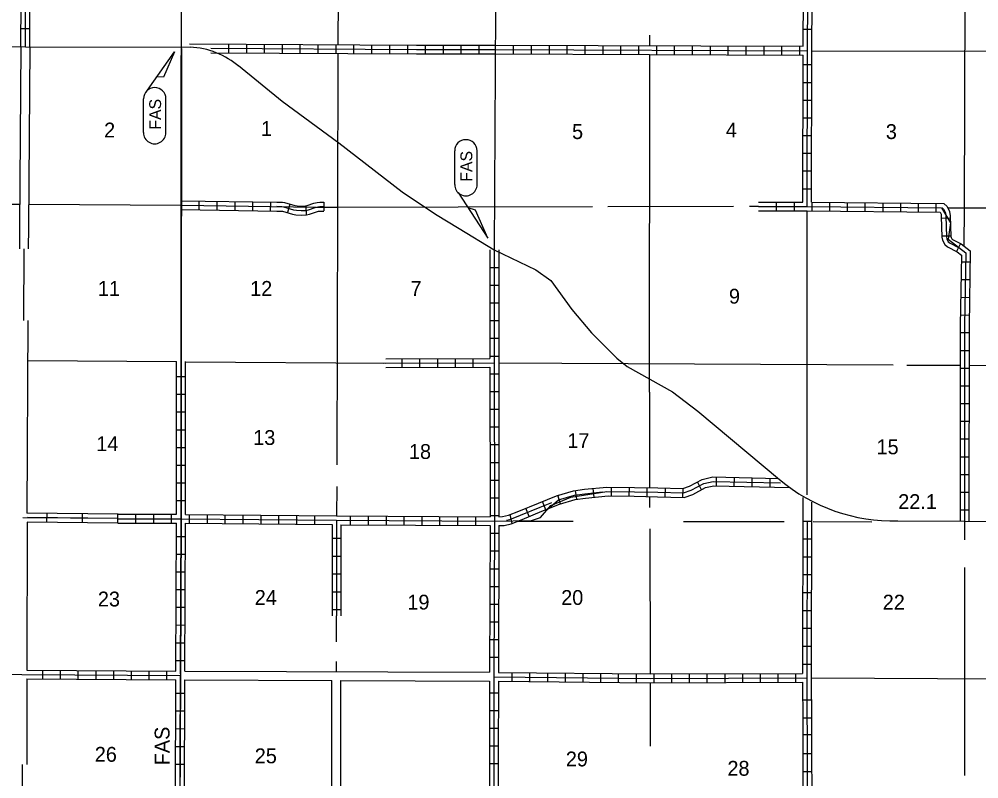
# Model space of a CAD drawing. Extents: x 1333229 to 1813251, y 16536411 to 16910478.
# Drawn here: x 1573271 to 1605556, y 16603164 to 16628737 of the extents above; entities that cross this region are included whole.
import ezdxf

# ---------------------------------------------------------------- set-up
doc = ezdxf.new("R2010")
doc.units = 0
for name, color, linetype in [('L11', 7, 'Continuous'), ('L13', 7, 'Continuous'), ('L14', 7, 'Continuous'), ('L21', 7, 'Continuous'), ('L22', 7, 'Continuous'), ('L28', 7, 'Continuous'), ('L3', 7, 'Continuous'), ('L4', 7, 'Continuous'), ('L8', 7, 'Continuous'), ('L9', 7, 'Continuous')]:
    doc.layers.add(name, color=color, linetype=linetype)

msp = doc.modelspace()

# ---------------------------------------------------------------- linework, layer by layer
at = {"layer": 'L11'}
for p, q in [((1573544, 16611808), (1573532, 16606820)), ((1578846, 16606791), (1589097, 16606750)), ((1573531, 16606525), (1573524, 16603646)), ((1578845, 16606491), (1583794, 16606471)), ((1583794, 16601305), (1583794, 16606471)), ((1584094, 16601451), (1584094, 16606470)), ((1584094, 16606470), (1589096, 16606450))]:
    msp.add_line(p, q, dxfattribs=at)
for points in [[(1573329, 16627811), (1573281, 16621738), (1573277, 16621006)], [(1573629, 16627808), (1573581, 16621736), (1573577, 16621004)], [(1573564, 16618591), (1573529, 16612108)]]:
    msp.add_lwpolyline(points, dxfattribs=at)
at = {"layer": 'L13'}
for p, q in [((1584071, 16653960), (1583995, 16627882)), ((1578727, 16627751), (1578738, 16642414)), ((1605069, 16622385), (1605110, 16632820)), ((1594486, 16627847), (1594486, 16628202)), ((1583995, 16627586), (1583979, 16622397)), ((1594472, 16616178), (1594485, 16627551)), ((1599942, 16627677), (1615501, 16627648)), ((1563062, 16622574), (1573287, 16622510)), ((1573587, 16622508), (1578717, 16622477)), ((1583979, 16622397), (1583954, 16613730)), ((1599783, 16612724), (1599783, 16622281)), ((1604512, 16622386), (1615491, 16622364)), ((1605064, 16621095), (1605069, 16622385)), ((1573427, 16621005), (1573414, 16618592)), ((1573557, 16617249), (1578567, 16617210)), ((1578867, 16617207), (1585608, 16617154)), ((1589403, 16617164), (1591532, 16617154)), ((1591532, 16617154), (1602669, 16617098)), ((1603138, 16617095), (1604930, 16617086)), ((1605226, 16617085), (1607704, 16617079)), ((1583952, 16613007), (1583949, 16612017)), ((1590043, 16611836), (1591909, 16611833)), ((1594483, 16611577), (1594496, 16606695)), ((1583944, 16606785), (1583944, 16607110)), ((1599920, 16606562), (1620786, 16606472)), ((1594497, 16606399), (1594502, 16604261)), ((1573374, 16603644), (1573356, 16596269))]:
    msp.add_line(p, q, dxfattribs=at)
for points in [[(1592559, 16622420), (1583521, 16622396)], [(1597303, 16622432), (1593074, 16622421)], [(1598141, 16622434), (1597843, 16622434)], [(1594472, 16616178), (1594480, 16612964)], [(1594481, 16612667), (1594482, 16612294)], [(1595621, 16611828), (1599009, 16611822)], [(1599984, 16611822), (1601958, 16611816)], [(1605074, 16611843), (1605073, 16611212)], [(1605073, 16610279), (1605069, 16603278)], [(1583944, 16607773), (1583944, 16608654)]]:
    msp.add_lwpolyline(points, dxfattribs=at)
at = {"layer": 'L21'}
for p, q in [((1577456, 16624919), (1577456, 16626054)), ((1578210, 16624919), (1578210, 16626054))]:
    msp.add_line(p, q, dxfattribs=at)
msp.add_lwpolyline([(1577592, 16626347), (1578494, 16627634), (1578131, 16626787), (1577922, 16626798)], dxfattribs=at)
for centre, start, end in [((1577830, 16626054), 0.0007, 180.0007), ((1577830, 16624921), 180.0007, 0.0007)]:
    msp.add_arc(centre, 378, start, end, dxfattribs=at)
at = {"layer": 'L22'}
for p, q in [((1587925, 16623168), (1587925, 16624303)), ((1588680, 16623168), (1588680, 16624303))]:
    msp.add_line(p, q, dxfattribs=at)
msp.add_lwpolyline([(1588036, 16622903), (1589043, 16621365), (1588620, 16622310), (1588378, 16622381)], dxfattribs=at)
for centre, start, end in [((1588300, 16624303), 0.0007, 180.0007), ((1588300, 16623170), 180.0007, 0.0007)]:
    msp.add_arc(centre, 378, start, end, dxfattribs=at)
at = {"layer": 'L3'}
for points in [[(1589295, 16650959), (1589287, 16648803), (1589200, 16642370), (1589235, 16641444), (1589493, 16640951), (1589864, 16640387), (1590158, 16639753), (1590031, 16639119), (1589387, 16637704), (1589345, 16637145), (1589255, 16620972)], [(1567261, 16627848), (1567930, 16627841), (1573479, 16627809), (1579019, 16627797)], [(1580654, 16627181), (1582117, 16625977), (1584028, 16624573), (1586161, 16622925), (1587275, 16622176), (1588072, 16621690), (1589255, 16620972), (1590654, 16620301), (1591161, 16619937), (1591869, 16618965), (1592523, 16618173), (1593379, 16617329), (1593728, 16617041), (1595252, 16616189), (1596106, 16615538), (1598854, 16613242)], [(1602830, 16611848), (1605074, 16611843), (1606383, 16611827), (1608505, 16611779), (1610364, 16611800), (1615612, 16611816), (1620924, 16611737), (1626246, 16611705), (1631478, 16611679)]]:
    msp.add_lwpolyline(points, dxfattribs=at)
for centre, radius, start, end in [((1578904, 16625095), 2704, 49.1419, 87.5656), ((1602653, 16617717), 5869, 229.6426, 271.7272)]:
    msp.add_arc(centre, radius, start, end, dxfattribs=at)
at = {"layer": 'L4'}
msp.add_lwpolyline([(1578717, 16617208), (1578717, 16621722), (1578722, 16627291), (1578727, 16627751)], dxfattribs=at)
at = {"layer": 'L8'}
for p, q in [((1573627, 16628411), (1573331, 16628411)), ((1599651, 16628401), (1599947, 16628401)), ((1580322, 16627604), (1580322, 16627899)), ((1580924, 16627604), (1580924, 16627899)), ((1581525, 16627598), (1581525, 16627894)), ((1582127, 16627598), (1582127, 16627894)), ((1582729, 16627593), (1582729, 16627889)), ((1583331, 16627588), (1583331, 16627883)), ((1583933, 16627588), (1583933, 16627883)), ((1584535, 16627582), (1584535, 16627878)), ((1585137, 16627582), (1585137, 16627878)), ((1585739, 16627577), (1585739, 16627873)), ((1586341, 16627572), (1586341, 16627868)), ((1586943, 16627572), (1586943, 16627868)), ((1587544, 16627572), (1587544, 16627868)), ((1588146, 16627572), (1588146, 16627868)), ((1588748, 16627572), (1588748, 16627868)), ((1589303, 16627868), (1599647, 16627826)), ((1589905, 16627572), (1589905, 16627868)), ((1590506, 16627567), (1590506, 16627862)), ((1591108, 16627567), (1591108, 16627862)), ((1591710, 16627561), (1591710, 16627857)), ((1592312, 16627561), (1592312, 16627857)), ((1592914, 16627556), (1592914, 16627852)), ((1593516, 16627556), (1593516, 16627852)), ((1594118, 16627551), (1594118, 16627846)), ((1594720, 16627551), (1594720, 16627846)), ((1595322, 16627545), (1595322, 16627841)), ((1595924, 16627545), (1595924, 16627841)), ((1596525, 16627540), (1596525, 16627836)), ((1597127, 16627540), (1597127, 16627836)), ((1597729, 16627540), (1597729, 16627836)), ((1598331, 16627535), (1598331, 16627831)), ((1598933, 16627535), (1598933, 16627831)), ((1599535, 16627530), (1599535, 16627825)), ((1589303, 16627572), (1599646, 16627530)), ((1599636, 16622577), (1599646, 16627530)), ((1599646, 16627208), (1599942, 16627208)), ((1599646, 16626611), (1599942, 16626611)), ((1599641, 16626014), (1599936, 16626014)), ((1599641, 16625418), (1599936, 16625418)), ((1599641, 16624821), (1599936, 16624821)), ((1599641, 16624224), (1599936, 16624224)), ((1599635, 16623628), (1599931, 16623628)), ((1599635, 16623031), (1599931, 16623031)), ((1578717, 16622625), (1581944, 16622573)), ((1579329, 16622318), (1579329, 16622614)), ((1579931, 16622308), (1579931, 16622603)), ((1580533, 16622302), (1580533, 16622598)), ((1581129, 16622292), (1581135, 16622588)), ((1581731, 16622281), (1581737, 16622577)), ((1598141, 16622582), (1599636, 16622577)), ((1598743, 16622582), (1598743, 16622287)), ((1599340, 16622577), (1599340, 16622281)), ((1599936, 16622577), (1599936, 16622281)), ((1600533, 16622572), (1600533, 16622276)), ((1601130, 16622566), (1601130, 16622271)), ((1578717, 16622329), (1581940, 16622277)), ((1582373, 16622515), (1582294, 16622227)), ((1582914, 16622449), (1582928, 16622151)), ((1601726, 16622561), (1601726, 16622265)), ((1602323, 16622551), (1602323, 16622260)), ((1602919, 16622545), (1602919, 16622250)), ((1603516, 16622540), (1603516, 16622244)), ((1604113, 16622535), (1604113, 16622239)), ((1604594, 16622035), (1604296, 16622024)), ((1604615, 16621438), (1604316, 16621428)), ((1589107, 16620972), (1589107, 16617312)), ((1604939, 16621186), (1604805, 16620920)), ((1589403, 16620370), (1589107, 16620370)), ((1605258, 16620555), (1604963, 16620560)), ((1589403, 16619773), (1589107, 16619773)), ((1605248, 16619958), (1604952, 16619963)), ((1605242, 16619361), (1604947, 16619367)), ((1589403, 16619177), (1589107, 16619177)), ((1605232, 16618765), (1604936, 16618770)), ((1589403, 16618580), (1589107, 16618580)), ((1605227, 16618173), (1604931, 16618173)), ((1589403, 16617983), (1589107, 16617983)), ((1605227, 16617577), (1604931, 16617577)), ((1578567, 16612070), (1578567, 16617208)), ((1578867, 16612068), (1578867, 16617208)), ((1585608, 16617302), (1589107, 16617312)), ((1586145, 16617302), (1586145, 16617007)), ((1586742, 16617307), (1586742, 16617012)), ((1587339, 16617307), (1587339, 16617012)), ((1587935, 16617307), (1587935, 16617012)), ((1588532, 16617313), (1588532, 16617017)), ((1589403, 16617387), (1589107, 16617387)), ((1585608, 16617007), (1589107, 16617017)), ((1589107, 16617017), (1589112, 16611986)), ((1589403, 16616790), (1589107, 16616790)), ((1605227, 16616980), (1604931, 16616980)), ((1578866, 16616695), (1578567, 16616695)), ((1589403, 16616193), (1589107, 16616193)), ((1605227, 16616383), (1604931, 16616383)), ((1578866, 16616098), (1578567, 16616098)), ((1605227, 16615787), (1604931, 16615787)), ((1578866, 16615502), (1578567, 16615502)), ((1589403, 16615597), (1589107, 16615597)), ((1605227, 16615190), (1604931, 16615190)), ((1578866, 16614905), (1578567, 16614905)), ((1589403, 16615000), (1589107, 16615000)), ((1605221, 16614594), (1604926, 16614594)), ((1578866, 16614308), (1578567, 16614308)), ((1589408, 16614403), (1589113, 16614403)), ((1605221, 16613997), (1604926, 16613997)), ((1578866, 16613712), (1578567, 16613712)), ((1589408, 16613807), (1589113, 16613807)), ((1589408, 16613210), (1589113, 16613210)), ((1596726, 16613031), (1596731, 16613326)), ((1597328, 16613015), (1597333, 16613310)), ((1597930, 16612999), (1597935, 16613295)), ((1598532, 16612988), (1598537, 16613284)), ((1605221, 16613400), (1604926, 16613400)), ((1578866, 16613115), (1578567, 16613115)), ((1592615, 16612643), (1592584, 16612942)), ((1593194, 16612687), (1593199, 16612983)), ((1593796, 16612682), (1593801, 16612978)), ((1594398, 16612666), (1594403, 16612962)), ((1595000, 16612656), (1595010, 16612951)), ((1595602, 16612640), (1595612, 16612936)), ((1596225, 16612893), (1596087, 16613157)), ((1589408, 16612614), (1589113, 16612614)), ((1591478, 16612416), (1591395, 16612709)), ((1592030, 16612576), (1591986, 16612867)), ((1599635, 16612635), (1599625, 16606710)), ((1605221, 16612804), (1604926, 16612804)), ((1578866, 16612518), (1578567, 16612518)), ((1590433, 16611997), (1590320, 16612273)), ((1590985, 16612224), (1590872, 16612500)), ((1576594, 16611774), (1576594, 16612070)), ((1576594, 16612070), (1578567, 16612070)), ((1577196, 16611774), (1577196, 16612070)), ((1577798, 16611774), (1577798, 16612070)), ((1578400, 16611774), (1578400, 16612070)), ((1579002, 16611769), (1579002, 16612064)), ((1579604, 16611763), (1579604, 16612059)), ((1580205, 16611758), (1580205, 16612054)), ((1580807, 16611753), (1580807, 16612049)), ((1581409, 16611748), (1581409, 16612043)), ((1582011, 16611742), (1582011, 16612038)), ((1582613, 16611737), (1582613, 16612033)), ((1583215, 16611726), (1583215, 16612022)), ((1584419, 16611716), (1584419, 16612012)), ((1585021, 16611716), (1585021, 16612012)), ((1585623, 16611711), (1585623, 16612006)), ((1586225, 16611705), (1586225, 16612001)), ((1586826, 16611705), (1586826, 16612001)), ((1587428, 16611700), (1587428, 16611996)), ((1588030, 16611695), (1588030, 16611990)), ((1588632, 16611695), (1588632, 16611990)), ((1589408, 16612017), (1589113, 16612017)), ((1589857, 16611765), (1589786, 16612060)), ((1605221, 16612207), (1604926, 16612207)), ((1576594, 16611774), (1578566, 16611774)), ((1578546, 16606791), (1578566, 16611774)), ((1578846, 16606791), (1578866, 16611773)), ((1578866, 16611773), (1583801, 16611723)), ((1583801, 16611723), (1583796, 16608654)), ((1584096, 16611720), (1584091, 16608654)), ((1584096, 16611720), (1589112, 16611690)), ((1589408, 16611692), (1589393, 16606746)), ((1599635, 16611843), (1599931, 16611843)), ((1578565, 16611326), (1578863, 16611325)), ((1583801, 16611267), (1584097, 16611267)), ((1589408, 16611420), (1589113, 16611420)), ((1599635, 16611241), (1599931, 16611241)), ((1578563, 16610729), (1578861, 16610728)), ((1583801, 16610665), (1584097, 16610665)), ((1589403, 16610824), (1589107, 16610824)), ((1599635, 16610639), (1599931, 16610639)), ((1578560, 16610133), (1578859, 16610131)), ((1583796, 16610063), (1584091, 16610063)), ((1589403, 16610227), (1589107, 16610227)), ((1599630, 16610037), (1599926, 16610037)), ((1578558, 16609536), (1578856, 16609535)), ((1583796, 16609461), (1584091, 16609461)), ((1589403, 16609630), (1589107, 16609630)), ((1599630, 16609435), (1599926, 16609435)), ((1589398, 16609034), (1589102, 16609034)), ((1578555, 16608939), (1578854, 16608938)), ((1583796, 16608859), (1584091, 16608859)), ((1599630, 16608833), (1599926, 16608833)), ((1589398, 16608437), (1589102, 16608437)), ((1578553, 16608343), (1578851, 16608342)), ((1599630, 16608231), (1599926, 16608231)), ((1578551, 16607746), (1578849, 16607745)), ((1589398, 16607840), (1589102, 16607840)), ((1599625, 16607629), (1599920, 16607629)), ((1578548, 16607150), (1578847, 16607148)), ((1589392, 16607244), (1589097, 16607244)), ((1574054, 16606816), (1574054, 16606520)), ((1574651, 16606816), (1574651, 16606520)), ((1575248, 16606811), (1575248, 16606515)), ((1575844, 16606806), (1575844, 16606510)), ((1576441, 16606806), (1576441, 16606510)), ((1577038, 16606800), (1577038, 16606505)), ((1577634, 16606795), (1577634, 16606499)), ((1578231, 16606795), (1578231, 16606499)), ((1599625, 16607027), (1599920, 16607027)), ((1578525, 16601352), (1578545, 16606495)), ((1578825, 16601350), (1578845, 16606491)), ((1589846, 16606742), (1589846, 16606446)), ((1590443, 16606737), (1590443, 16606441)), ((1591040, 16606732), (1591040, 16606436)), ((1591636, 16606721), (1591636, 16606425)), ((1592233, 16606716), (1592233, 16606420)), ((1592830, 16606710), (1592830, 16606415)), ((1593426, 16606705), (1593426, 16606410)), ((1594023, 16606700), (1594023, 16606404)), ((1594619, 16606695), (1594619, 16606399)), ((1595216, 16606695), (1595216, 16606399)), ((1595813, 16606700), (1595813, 16606404)), ((1596409, 16606700), (1596409, 16606404)), ((1597006, 16606700), (1597006, 16606404)), ((1597603, 16606705), (1597603, 16606410)), ((1598199, 16606705), (1598199, 16606410)), ((1598796, 16606705), (1598796, 16606410)), ((1599392, 16606710), (1599392, 16606415)), ((1599625, 16606414), (1599630, 16605114)), ((1578544, 16606046), (1578842, 16606045)), ((1589392, 16606050), (1589097, 16606050)), ((1599625, 16605823), (1599920, 16605823)), ((1589392, 16605454), (1589097, 16605454)), ((1578542, 16605449), (1578840, 16605448)), ((1599630, 16605221), (1599926, 16605221)), ((1578540, 16604853), (1578838, 16604851)), ((1589387, 16604857), (1589091, 16604857)), ((1599630, 16605114), (1599677, 16590845)), ((1599637, 16604660), (1599933, 16604660)), ((1578537, 16604256), (1578836, 16604255)), ((1589387, 16604261), (1589091, 16604261)), ((1599635, 16604018), (1599931, 16604018)), ((1578535, 16603659), (1578833, 16603658)), ((1589387, 16603664), (1589091, 16603664)), ((1599635, 16603416), (1599931, 16603416))]:
    msp.add_line(p, q, dxfattribs=at)
for points in [[(1599783, 16622429), (1599794, 16627677), (1599825, 16632989), (1599857, 16639763)], [(1599647, 16627826), (1599678, 16632989), (1599702, 16638267)], [(1573479, 16627809), (1573484, 16633338)], [(1599931, 16622576), (1599942, 16627677), (1599972, 16632841)], [(1573331, 16627809), (1573333, 16629316)], [(1573627, 16627809), (1573628, 16629317)], [(1578727, 16627751), (1578727, 16622477), (1578717, 16621722), (1578717, 16611922)], [(1578998, 16627908), (1586636, 16627868), (1589303, 16627868)], [(1579720, 16627757), (1586636, 16627720), (1589303, 16627720)], [(1579720, 16627609), (1586636, 16627572), (1589303, 16627572)], [(1589303, 16627720), (1599794, 16627677)], [(1581944, 16622573), (1582130, 16622577), (1582199, 16622564), (1582541, 16622469), (1582619, 16622453), (1582757, 16622442), (1582904, 16622449)], [(1599931, 16622576), (1604380, 16622535)], [(1578727, 16622477), (1584002, 16622392)], [(1581940, 16622277), (1582090, 16622279), (1582131, 16622271), (1582470, 16622178), (1582576, 16622155), (1582752, 16622142), (1582938, 16622151)], [(1581942, 16622441), (1582110, 16622428), (1582165, 16622417), (1582505, 16622324), (1582597, 16622304), (1582754, 16622292), (1582921, 16622300)], [(1598141, 16622434), (1599783, 16622429), (1604297, 16622387), (1604598, 16621880), (1604524, 16621336), (1605116, 16620866), (1605079, 16618427), (1605074, 16611843)], [(1598141, 16622287), (1599783, 16622281), (1604251, 16622239)], [(1604318, 16622387), (1604368, 16622341), (1604430, 16622218), (1604442, 16622108), (1604466, 16621411), (1604476, 16621341), (1604530, 16621244), (1604590, 16621195), (1604872, 16621053)], [(1604380, 16622535), (1604489, 16622432), (1604575, 16622262), (1604592, 16622119), (1604616, 16621424), (1604621, 16621390), (1604648, 16621342), (1604673, 16621321), (1604964, 16621175)], [(1604251, 16622239), (1604284, 16622174), (1604292, 16622097), (1604317, 16621398), (1604332, 16621293), (1604413, 16621147), (1604508, 16621068), (1604831, 16620906)], [(1589255, 16620972), (1589255, 16617165), (1589260, 16611837), (1589245, 16606600), (1589239, 16603933), (1589234, 16601272), (1589234, 16598083)], [(1589403, 16620972), (1589403, 16617165), (1589408, 16611988)], [(1604964, 16621175), (1605264, 16620935), (1605227, 16618427), (1605221, 16611843)], [(1604831, 16620906), (1604968, 16620798), (1604931, 16618427), (1604926, 16611843)], [(1578717, 16611922), (1578717, 16617208)], [(1585543, 16617154), (1589255, 16617165)], [(1593039, 16612988), (1593975, 16612973), (1594762, 16612957), (1595596, 16612936), (1595823, 16613015), (1596251, 16613242), (1596605, 16613326), (1598818, 16613275)], [(1589260, 16611837), (1590512, 16611858), (1590807, 16611964), (1591161, 16612371), (1591826, 16612650), (1593036, 16612841), (1593970, 16612825), (1594757, 16612809), (1595617, 16612788), (1595881, 16612878), (1596304, 16613105), (1596621, 16613178), (1598886, 16613126)], [(1591346, 16612695), (1591918, 16612856), (1592286, 16612911), (1593039, 16612988)], [(1593091, 16612692), (1593965, 16612677), (1594751, 16612661), (1595638, 16612640), (1595939, 16612740), (1596357, 16612967), (1596636, 16613031), (1599200, 16612970)], [(1589527, 16611990), (1589737, 16612040), (1590077, 16612175), (1590740, 16612447), (1591346, 16612695)], [(1591075, 16612268), (1591413, 16612558), (1591950, 16612709), (1592305, 16612763), (1592895, 16612823)], [(1591444, 16612410), (1591981, 16612562), (1592323, 16612614), (1593091, 16612692)], [(1589583, 16611695), (1589828, 16611753), (1590190, 16611897), (1590854, 16612170), (1591444, 16612410)], [(1589666, 16611869), (1589782, 16611897), (1590134, 16612036), (1590797, 16612309), (1591190, 16612469)], [(1599931, 16612476), (1599920, 16606563), (1599925, 16605115)], [(1576594, 16611922), (1578717, 16611922), (1583949, 16611869), (1589260, 16611837)], [(1578717, 16611922), (1578695, 16606642), (1578680, 16602075), (1578674, 16601066), (1578669, 16596082), (1578669, 16590833)], [(1578696, 16606702), (1578717, 16611922)], [(1578867, 16612068), (1583949, 16612017), (1589112, 16611986)], [(1589408, 16611988), (1589527, 16611990)], [(1583949, 16611869), (1583944, 16608654)], [(1589112, 16611690), (1589097, 16606750)], [(1589408, 16611692), (1589583, 16611695)], [(1599783, 16611843), (1599773, 16606563), (1599825, 16590696)], [(1573532, 16606820), (1578546, 16606791)], [(1589393, 16606746), (1594498, 16606695), (1599625, 16606710)], [(1568083, 16606684), (1569667, 16606695), (1573358, 16606674), (1578695, 16606642)], [(1573531, 16606525), (1578545, 16606495)], [(1578676, 16601406), (1578695, 16606642)], [(1589096, 16606450), (1589091, 16603933), (1589086, 16601421)], [(1589245, 16606600), (1594498, 16606547), (1599773, 16606563)], [(1589392, 16606450), (1589387, 16603933), (1589382, 16601272), (1589382, 16598083)], [(1589392, 16606450), (1594498, 16606399), (1599625, 16606414)], [(1599925, 16605115), (1599973, 16590843)]]:
    msp.add_lwpolyline(points, dxfattribs=at)
at = {"layer": 'L9'}
for p, q in [((1583519, 16622579), (1583522, 16622280)), ((1576597, 16612074), (1573529, 16612108)), ((1576594, 16611924), (1573546, 16611958)), ((1574206, 16611801), (1574210, 16612100)), ((1575399, 16611788), (1575403, 16612086)), ((1576594, 16611774), (1573544, 16611808))]:
    msp.add_line(p, q, dxfattribs=at)
for points in [[(1582904, 16622449), (1582960, 16622460), (1583184, 16622542), (1583295, 16622570), (1583380, 16622578), (1583519, 16622579)], [(1582921, 16622300), (1582999, 16622315), (1583228, 16622398), (1583321, 16622422), (1583388, 16622428), (1583521, 16622429)], [(1582938, 16622151), (1583039, 16622170), (1583273, 16622255), (1583346, 16622273), (1583396, 16622278), (1583522, 16622279)], [(1573394, 16611959), (1576594, 16611938)]]:
    msp.add_lwpolyline(points, dxfattribs=at)

# ---------------------------------------------------------------- texts
at = {"layer": 'L14'}
for s, p in [('2', (1576127, 16624755)), ('1', (1581405, 16624808)), ('5', (1591871, 16624703)), ('4', (1597045, 16624755)), ('3', (1602428, 16624703)), ('11', (1575918, 16619423)), ('12', (1581040, 16619423)), ('7', (1586436, 16619422)), ('9', (1597150, 16619161)), ('13', (1581144, 16614404)), ('14', (1575865, 16614195)), ('17', (1591714, 16614299)), ('15', (1602115, 16614090)), ('18', (1586383, 16613933)), ('23', (1575918, 16608967)), ('24', (1581196, 16609019)), ('19', (1586331, 16608862)), ('20', (1591505, 16609019)), ('22', (1602324, 16608862)), ('26', (1575813, 16603739)), ('25', (1581196, 16603687)), ('29', (1591662, 16603582)), ('28', (1597098, 16603268))]:
    msp.add_text(s, height=500, rotation=0, dxfattribs=at).set_placement(p)
at = {"layer": 'L21'}
for height, rotation, p in [(397.7, 90.0007, (1578044, 16625019)), (500, 90, (1578329, 16603619))]:
    msp.add_text('FAS', height=height, rotation=rotation, dxfattribs=at).set_placement(p)
at = {"layer": 'L22'}
msp.add_text('FAS', height=397.7, rotation=90.0007, dxfattribs=at).set_placement((1588514, 16623267))
at = {"layer": 'L28'}
msp.add_text('22.1', height=500, rotation=0, dxfattribs=at).set_placement((1602844, 16612247))

doc.saveas('drawing.dxf')
